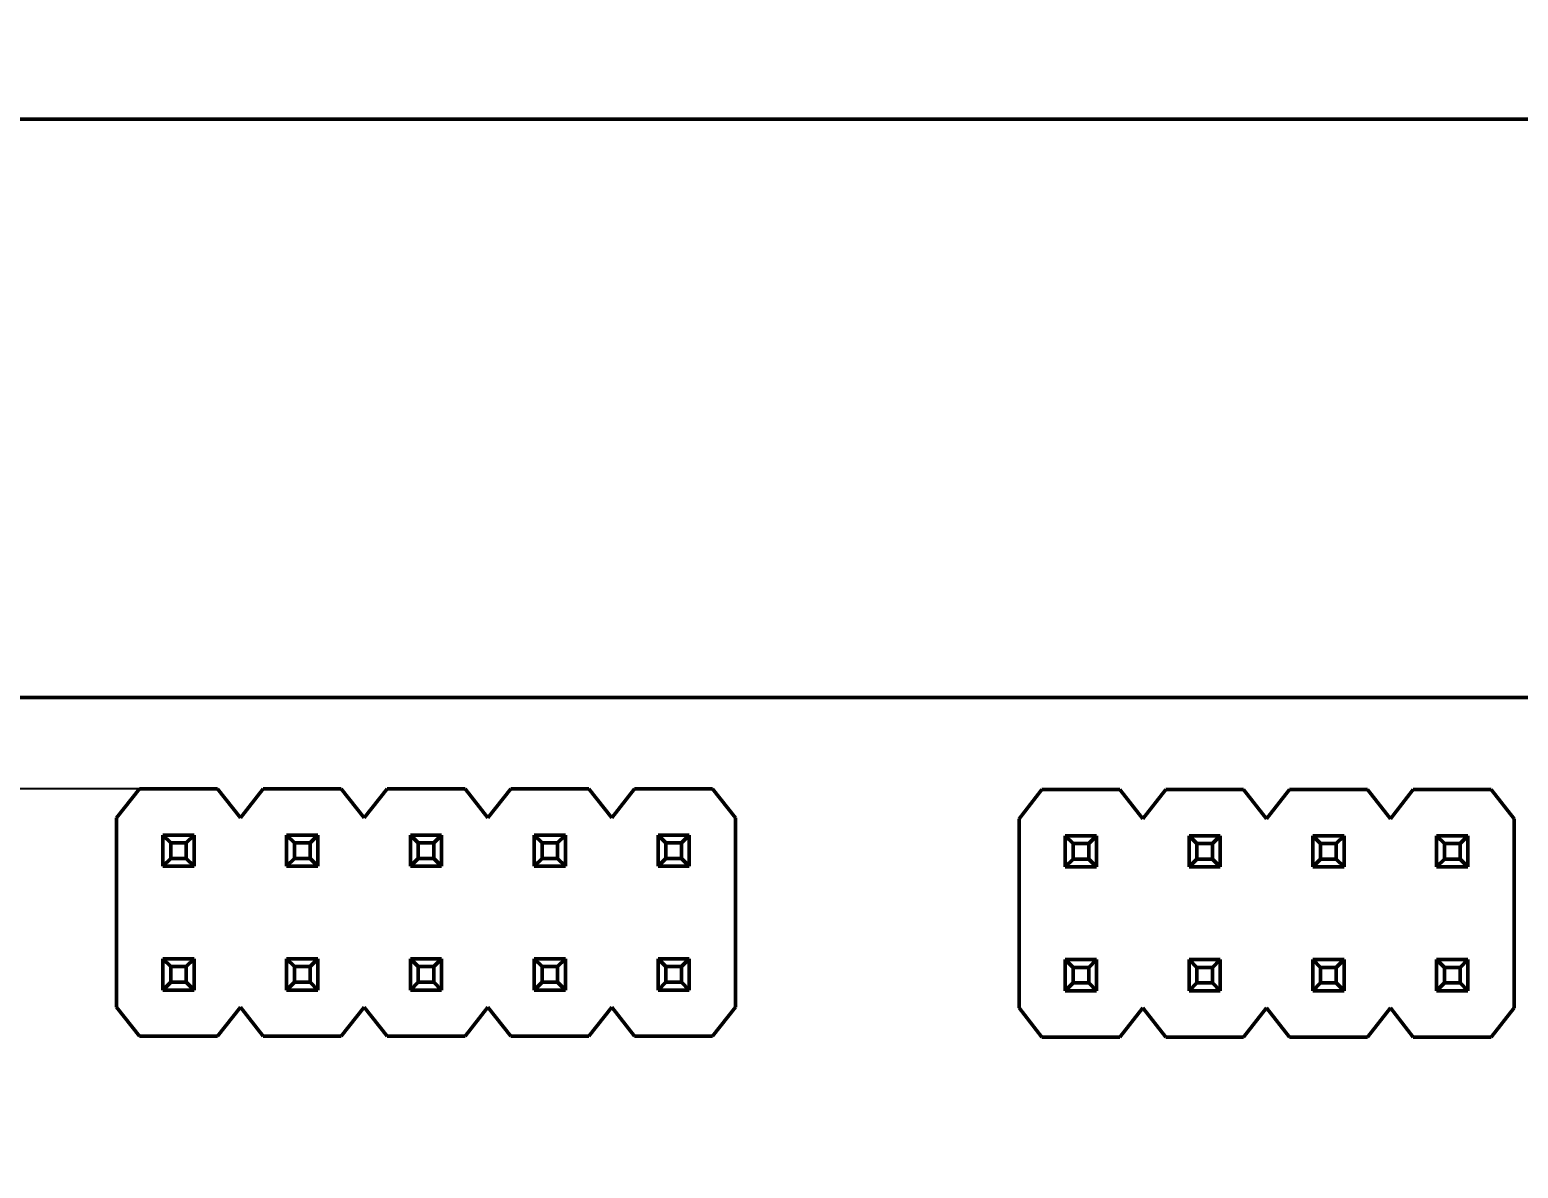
# Model space of a CAD drawing. Header units: millimetres. Extents: x -1328 to 2520, y -765 to 1782.
# Drawn here: x 755.94 to 786.48, y 841.12 to 864.48 of the extents above; entities that cross this region are included whole.
import ezdxf

# ---------------------------------------------------------------- set-up
doc = ezdxf.new("R2010")
doc.units = ezdxf.units.MM
doc.header["$LTSCALE"] = 6
for name, color, linetype, lineweight in [('Dimension (ISO)', 7, 'Continuous', 25), ('Reference (ISO)', 7, 'Continuous', 35), ('Visible (ISO)', 7, 'Continuous', 50)]:
    doc.layers.add(name, color=color, linetype=linetype, lineweight=lineweight)
doc.styles.add('Note Text (ISO)', font='tahoma.ttf')
doc.dimstyles.new('Default (ISO)', dxfattribs={"dimscale": 6, "dimtxt": 3.5, "dimasz": 2.5, "dimexe": 3.175, "dimexo": 0, "dimgap": 0.762, "dimtad": 1, "dimrnd": 1e-08, "dimzin": 0, "dimtxsty": 'Note Text (ISO)', "dimcen": 0.09, "dimdle": 10, "dimclrd": 256, "dimclre": 256, "dimclrt": 256, "dimazin": 0, "dimtfac": 1.001486, "dimtmove": 0, "dimatfit": 3, "dimfxl": 1, "dimtolj": 1, "dimtzin": 0, "dimlwd": -1, "dimlwe": -1, "dimarcsym": 0})

# ---------------------------------------------------------------- blocks, each defined once
blk = doc.blocks.new('*D22')
at = {"layer": 'Defpoints', "color": 0, "transparency": 16777216}
for p in [(706.832, 862.64), (706.832, 848.903), (758.189, 848.903)]:
    blk.add_point(p, dxfattribs=at)
at = {"layer": 'Dimension (ISO)', "transparency": 16777216}
for p, q in [((706.832, 877.64), (706.832, 949.553)), ((706.832, 848.903), (706.832, 862.64)), ((758.189, 848.903), (687.782, 848.903)), ((706.832, 833.903), (706.832, 818.903))]:
    blk.add_line(p, q, dxfattribs=at)
for points in [[(704.332, 877.64), (709.332, 877.64), (706.832, 862.64)], [(704.332, 833.903), (709.332, 833.903), (706.832, 848.903)]]:
    blk.add_solid(points, dxfattribs=at)
at = {"layer": 'Dimension (ISO)', "transparency": 16777216, "insert": (681.189, 917.352), "char_height": 21, "attachment_point": 1, "rotation": 90, "style": 'Note Text (ISO)'}
blk.add_mtext('\\A1;14', dxfattribs=at)
blk = doc.blocks.new('*D23')
at = {"layer": 'Defpoints', "color": 0, "transparency": 16777216}
for p in [(841.183, 879.39), (841.183, 862.64), (739.482, 850.773)]:
    blk.add_point(p, dxfattribs=at)
at = {"layer": 'Dimension (ISO)', "transparency": 16777216}
for p, q in [((739.482, 850.773), (739.482, 898.44)), ((841.183, 862.64), (841.183, 898.44)), ((754.482, 879.39), (826.183, 879.39))]:
    blk.add_line(p, q, dxfattribs=at)
for points in [[(754.482, 881.89), (754.482, 876.89), (739.482, 879.39)], [(826.183, 881.89), (826.183, 876.89), (841.183, 879.39)]]:
    blk.add_solid(points, dxfattribs=at)
at = {"layer": 'Dimension (ISO)', "transparency": 16777216, "insert": (768.909, 905.836), "char_height": 21, "attachment_point": 1, "style": 'Note Text (ISO)'}
blk.add_mtext('\\A1;102', dxfattribs=at)

msp = doc.modelspace()

# ---------------------------------------------------------------- linework, layer by layer
at = {"layer": 'Reference (ISO)'}
msp.add_line((841.183, 862.64), (572.368, 862.64), dxfattribs=at)
at = {"layer": 'Visible (ISO)'}
for p, q in [((841.183, 862.64), (572.368, 862.64)), ((843.337, 850.773), (739.482, 850.773)), ((758.189, 848.903), (757.719, 848.303)), ((759.789, 848.903), (758.189, 848.903)), ((760.259, 848.303), (759.789, 848.903)), ((760.729, 848.903), (760.259, 848.303)), ((762.329, 848.903), (760.729, 848.903)), ((762.799, 848.303), (762.329, 848.903)), ((763.269, 848.903), (762.799, 848.303)), ((764.869, 848.903), (763.269, 848.903)), ((765.339, 848.303), (764.869, 848.903)), ((765.809, 848.903), (765.339, 848.303)), ((767.409, 848.903), (765.809, 848.903)), ((767.879, 848.303), (767.409, 848.903)), ((768.349, 848.903), (767.879, 848.303)), ((769.949, 848.903), (768.349, 848.903)), ((770.419, 848.303), (769.949, 848.903)), ((776.707, 848.888), (776.237, 848.288)), ((778.307, 848.888), (776.707, 848.888)), ((778.777, 848.288), (778.307, 848.888)), ((779.247, 848.888), (778.777, 848.288)), ((780.847, 848.888), (779.247, 848.888)), ((781.317, 848.288), (780.847, 848.888)), ((781.787, 848.888), (781.317, 848.288)), ((783.387, 848.888), (781.787, 848.888)), ((783.857, 848.288), (783.387, 848.888)), ((784.327, 848.888), (783.857, 848.288)), ((785.927, 848.888), (784.327, 848.888)), ((786.397, 848.288), (785.927, 848.888)), ((757.719, 848.303), (757.719, 844.423)), ((770.419, 844.423), (770.419, 848.303)), ((776.237, 848.288), (776.237, 844.408)), ((786.397, 844.408), (786.397, 848.288)), ((759.309, 847.953), (758.669, 847.953)), ((758.669, 847.953), (758.829, 847.793)), ((758.669, 847.313), (758.669, 847.953)), ((759.149, 847.793), (759.309, 847.953)), ((759.309, 847.313), (759.309, 847.953)), ((759.309, 847.953), (759.309, 847.953)), ((759.309, 847.313), (759.309, 847.953)), ((761.849, 847.953), (761.209, 847.953)), ((761.209, 847.313), (761.209, 847.953)), ((761.209, 847.953), (761.369, 847.793)), ((761.689, 847.793), (761.849, 847.953)), ((761.849, 847.953), (761.849, 847.953)), ((761.849, 847.313), (761.849, 847.953)), ((761.849, 847.313), (761.849, 847.953)), ((764.389, 847.953), (763.749, 847.953)), ((763.749, 847.953), (763.909, 847.793)), ((763.749, 847.313), (763.749, 847.953)), ((764.229, 847.793), (764.389, 847.953)), ((764.389, 847.313), (764.389, 847.953)), ((764.389, 847.953), (764.389, 847.953)), ((764.389, 847.313), (764.389, 847.953)), ((766.289, 847.313), (766.289, 847.953)), ((766.929, 847.953), (766.289, 847.953)), ((766.289, 847.953), (766.449, 847.793)), ((766.769, 847.793), (766.929, 847.953)), ((766.929, 847.953), (766.929, 847.953)), ((766.929, 847.313), (766.929, 847.953)), ((766.929, 847.313), (766.929, 847.953)), ((768.829, 847.313), (768.829, 847.953)), ((769.469, 847.953), (768.829, 847.953)), ((768.829, 847.953), (768.989, 847.793)), ((769.309, 847.793), (769.469, 847.953)), ((769.469, 847.953), (769.469, 847.953)), ((769.469, 847.313), (769.469, 847.953)), ((769.469, 847.313), (769.469, 847.953)), ((777.187, 847.298), (777.187, 847.938)), ((777.187, 847.938), (777.347, 847.778)), ((777.827, 847.938), (777.187, 847.938)), ((777.667, 847.778), (777.827, 847.938)), ((777.827, 847.298), (777.827, 847.938)), ((777.827, 847.298), (777.827, 847.938)), ((777.827, 847.938), (777.827, 847.938)), ((780.367, 847.938), (779.727, 847.938)), ((779.727, 847.938), (779.887, 847.778)), ((779.727, 847.298), (779.727, 847.938)), ((780.207, 847.778), (780.367, 847.938)), ((780.367, 847.298), (780.367, 847.938)), ((780.367, 847.298), (780.367, 847.938)), ((780.367, 847.938), (780.367, 847.938)), ((782.907, 847.938), (782.267, 847.938)), ((782.267, 847.938), (782.427, 847.778)), ((782.267, 847.298), (782.267, 847.938)), ((782.747, 847.778), (782.907, 847.938)), ((782.907, 847.938), (782.907, 847.938)), ((782.907, 847.298), (782.907, 847.938)), ((782.907, 847.298), (782.907, 847.938)), ((785.447, 847.938), (784.807, 847.938)), ((784.807, 847.938), (784.967, 847.778)), ((784.807, 847.298), (784.807, 847.938)), ((785.287, 847.778), (785.447, 847.938)), ((785.447, 847.938), (785.447, 847.938)), ((785.447, 847.298), (785.447, 847.938)), ((785.447, 847.298), (785.447, 847.938)), ((759.149, 847.793), (758.829, 847.793)), ((758.829, 847.473), (758.829, 847.793)), ((759.149, 847.473), (759.149, 847.793)), ((761.689, 847.793), (761.369, 847.793)), ((761.369, 847.473), (761.369, 847.793)), ((761.689, 847.473), (761.689, 847.793)), ((764.229, 847.793), (763.909, 847.793)), ((763.909, 847.473), (763.909, 847.793)), ((764.229, 847.473), (764.229, 847.793)), ((766.769, 847.793), (766.449, 847.793)), ((766.449, 847.473), (766.449, 847.793)), ((766.769, 847.473), (766.769, 847.793)), ((769.309, 847.793), (768.989, 847.793)), ((768.989, 847.473), (768.989, 847.793)), ((769.309, 847.473), (769.309, 847.793)), ((777.347, 847.458), (777.347, 847.778)), ((777.667, 847.778), (777.347, 847.778)), ((777.667, 847.458), (777.667, 847.778)), ((780.207, 847.778), (779.887, 847.778)), ((779.887, 847.458), (779.887, 847.778)), ((780.207, 847.458), (780.207, 847.778)), ((782.747, 847.778), (782.427, 847.778)), ((782.427, 847.458), (782.427, 847.778)), ((782.747, 847.458), (782.747, 847.778)), ((785.287, 847.778), (784.967, 847.778)), ((784.967, 847.458), (784.967, 847.778)), ((785.287, 847.458), (785.287, 847.778)), ((758.829, 847.473), (758.669, 847.313)), ((759.309, 847.313), (758.669, 847.313)), ((759.149, 847.473), (758.829, 847.473)), ((759.309, 847.313), (759.149, 847.473)), ((759.309, 847.313), (759.309, 847.313)), ((761.369, 847.473), (761.209, 847.313)), ((761.849, 847.313), (761.209, 847.313)), ((761.689, 847.473), (761.369, 847.473)), ((761.849, 847.313), (761.689, 847.473)), ((761.849, 847.313), (761.849, 847.313)), ((763.909, 847.473), (763.749, 847.313)), ((764.389, 847.313), (763.749, 847.313)), ((764.229, 847.473), (763.909, 847.473)), ((764.389, 847.313), (764.229, 847.473)), ((764.389, 847.313), (764.389, 847.313)), ((766.449, 847.473), (766.289, 847.313)), ((766.929, 847.313), (766.289, 847.313)), ((766.769, 847.473), (766.449, 847.473)), ((766.929, 847.313), (766.769, 847.473)), ((766.929, 847.313), (766.929, 847.313)), ((768.989, 847.473), (768.829, 847.313)), ((769.469, 847.313), (768.829, 847.313)), ((769.309, 847.473), (768.989, 847.473)), ((769.469, 847.313), (769.309, 847.473)), ((769.469, 847.313), (769.469, 847.313)), ((777.347, 847.458), (777.187, 847.298)), ((777.827, 847.298), (777.187, 847.298)), ((777.667, 847.458), (777.347, 847.458)), ((777.827, 847.298), (777.667, 847.458)), ((777.827, 847.298), (777.827, 847.298)), ((779.887, 847.458), (779.727, 847.298)), ((780.367, 847.298), (779.727, 847.298)), ((780.207, 847.458), (779.887, 847.458)), ((780.367, 847.298), (780.207, 847.458)), ((780.367, 847.298), (780.367, 847.298)), ((782.427, 847.458), (782.267, 847.298)), ((782.907, 847.298), (782.267, 847.298)), ((782.747, 847.458), (782.427, 847.458)), ((782.907, 847.298), (782.747, 847.458)), ((782.907, 847.298), (782.907, 847.298)), ((784.967, 847.458), (784.807, 847.298)), ((785.447, 847.298), (784.807, 847.298)), ((785.287, 847.458), (784.967, 847.458)), ((785.447, 847.298), (785.287, 847.458)), ((785.447, 847.298), (785.447, 847.298)), ((759.309, 845.413), (758.669, 845.413)), ((758.669, 845.413), (758.829, 845.253)), ((758.669, 844.773), (758.669, 845.413)), ((759.149, 845.253), (758.829, 845.253)), ((758.829, 844.933), (758.829, 845.253)), ((759.149, 845.253), (759.309, 845.413)), ((759.149, 844.933), (759.149, 845.253)), ((759.309, 844.773), (759.309, 845.413)), ((759.309, 845.413), (759.309, 845.413)), ((759.309, 844.773), (759.309, 845.413)), ((761.849, 845.413), (761.209, 845.413)), ((761.209, 845.413), (761.369, 845.253)), ((761.209, 844.773), (761.209, 845.413)), ((761.689, 845.253), (761.369, 845.253)), ((761.369, 844.933), (761.369, 845.253)), ((761.689, 845.253), (761.849, 845.413)), ((761.689, 844.933), (761.689, 845.253)), ((761.849, 844.773), (761.849, 845.413)), ((761.849, 844.773), (761.849, 845.413)), ((761.849, 845.413), (761.849, 845.413)), ((764.389, 845.413), (763.749, 845.413)), ((763.749, 845.413), (763.909, 845.253)), ((763.749, 844.773), (763.749, 845.413)), ((764.229, 845.253), (763.909, 845.253)), ((763.909, 844.933), (763.909, 845.253)), ((764.229, 845.253), (764.389, 845.413)), ((764.229, 844.933), (764.229, 845.253)), ((764.389, 844.773), (764.389, 845.413)), ((764.389, 845.413), (764.389, 845.413)), ((764.389, 844.773), (764.389, 845.413)), ((766.289, 844.773), (766.289, 845.413)), ((766.289, 845.413), (766.449, 845.253)), ((766.929, 845.413), (766.289, 845.413)), ((766.449, 844.933), (766.449, 845.253)), ((766.769, 845.253), (766.449, 845.253)), ((766.769, 845.253), (766.929, 845.413)), ((766.769, 844.933), (766.769, 845.253)), ((766.929, 845.413), (766.929, 845.413)), ((766.929, 844.773), (766.929, 845.413)), ((766.929, 844.773), (766.929, 845.413)), ((769.469, 845.413), (768.829, 845.413)), ((768.829, 845.413), (768.989, 845.253)), ((768.829, 844.773), (768.829, 845.413)), ((769.309, 845.253), (768.989, 845.253)), ((768.989, 844.933), (768.989, 845.253)), ((769.309, 845.253), (769.469, 845.413)), ((769.309, 844.933), (769.309, 845.253)), ((769.469, 844.773), (769.469, 845.413)), ((769.469, 844.773), (769.469, 845.413)), ((769.469, 845.413), (769.469, 845.413)), ((777.187, 844.758), (777.187, 845.398)), ((777.827, 845.398), (777.187, 845.398)), ((777.187, 845.398), (777.347, 845.238)), ((777.667, 845.238), (777.347, 845.238)), ((777.347, 844.918), (777.347, 845.238)), ((777.667, 845.238), (777.827, 845.398)), ((777.667, 844.918), (777.667, 845.238)), ((777.827, 845.398), (777.827, 845.398)), ((777.827, 844.758), (777.827, 845.398)), ((777.827, 844.758), (777.827, 845.398)), ((780.367, 845.398), (779.727, 845.398)), ((779.727, 844.758), (779.727, 845.398)), ((779.727, 845.398), (779.887, 845.238)), ((780.207, 845.238), (779.887, 845.238)), ((779.887, 844.918), (779.887, 845.238)), ((780.207, 845.238), (780.367, 845.398)), ((780.207, 844.918), (780.207, 845.238)), ((780.367, 845.398), (780.367, 845.398)), ((780.367, 844.758), (780.367, 845.398)), ((780.367, 844.758), (780.367, 845.398)), ((782.267, 844.758), (782.267, 845.398)), ((782.907, 845.398), (782.267, 845.398)), ((782.267, 845.398), (782.427, 845.238)), ((782.747, 845.238), (782.427, 845.238)), ((782.427, 844.918), (782.427, 845.238)), ((782.747, 845.238), (782.907, 845.398)), ((782.747, 844.918), (782.747, 845.238)), ((782.907, 844.758), (782.907, 845.398)), ((782.907, 845.398), (782.907, 845.398)), ((782.907, 844.758), (782.907, 845.398)), ((784.807, 844.758), (784.807, 845.398)), ((785.447, 845.398), (784.807, 845.398)), ((784.807, 845.398), (784.967, 845.238)), ((785.287, 845.238), (784.967, 845.238)), ((784.967, 844.918), (784.967, 845.238)), ((785.287, 845.238), (785.447, 845.398)), ((785.287, 844.918), (785.287, 845.238)), ((785.447, 844.758), (785.447, 845.398)), ((785.447, 845.398), (785.447, 845.398)), ((785.447, 844.758), (785.447, 845.398)), ((758.829, 844.933), (758.669, 844.773)), ((759.149, 844.933), (758.829, 844.933)), ((759.309, 844.773), (759.149, 844.933)), ((761.369, 844.933), (761.209, 844.773)), ((761.689, 844.933), (761.369, 844.933)), ((761.849, 844.773), (761.689, 844.933)), ((763.909, 844.933), (763.749, 844.773)), ((764.229, 844.933), (763.909, 844.933)), ((764.389, 844.773), (764.229, 844.933)), ((766.449, 844.933), (766.289, 844.773)), ((766.769, 844.933), (766.449, 844.933)), ((766.929, 844.773), (766.769, 844.933)), ((768.989, 844.933), (768.829, 844.773)), ((769.309, 844.933), (768.989, 844.933)), ((769.469, 844.773), (769.309, 844.933)), ((777.347, 844.918), (777.187, 844.758)), ((777.667, 844.918), (777.347, 844.918)), ((777.827, 844.758), (777.667, 844.918)), ((779.887, 844.918), (779.727, 844.758)), ((780.207, 844.918), (779.887, 844.918)), ((780.367, 844.758), (780.207, 844.918)), ((782.427, 844.918), (782.267, 844.758)), ((782.747, 844.918), (782.427, 844.918)), ((782.907, 844.758), (782.747, 844.918)), ((784.967, 844.918), (784.807, 844.758)), ((785.287, 844.918), (784.967, 844.918)), ((785.447, 844.758), (785.287, 844.918)), ((759.309, 844.773), (758.669, 844.773)), ((759.309, 844.773), (759.309, 844.773)), ((761.849, 844.773), (761.209, 844.773)), ((761.849, 844.773), (761.849, 844.773)), ((764.389, 844.773), (763.749, 844.773)), ((764.389, 844.773), (764.389, 844.773)), ((766.929, 844.773), (766.289, 844.773)), ((766.929, 844.773), (766.929, 844.773)), ((769.469, 844.773), (768.829, 844.773)), ((769.469, 844.773), (769.469, 844.773)), ((777.827, 844.758), (777.187, 844.758)), ((777.827, 844.758), (777.827, 844.758)), ((780.367, 844.758), (779.727, 844.758)), ((780.367, 844.758), (780.367, 844.758)), ((782.907, 844.758), (782.267, 844.758)), ((782.907, 844.758), (782.907, 844.758)), ((785.447, 844.758), (784.807, 844.758)), ((785.447, 844.758), (785.447, 844.758)), ((757.719, 844.423), (758.189, 843.823)), ((759.789, 843.823), (760.259, 844.423)), ((760.259, 844.423), (760.729, 843.823)), ((762.329, 843.823), (762.799, 844.423)), ((762.799, 844.423), (763.269, 843.823)), ((764.869, 843.823), (765.339, 844.423)), ((765.339, 844.423), (765.809, 843.823)), ((767.409, 843.823), (767.879, 844.423)), ((767.879, 844.423), (768.349, 843.823)), ((769.949, 843.823), (770.419, 844.423)), ((776.237, 844.408), (776.707, 843.808)), ((778.307, 843.808), (778.777, 844.408)), ((778.777, 844.408), (779.247, 843.808)), ((780.847, 843.808), (781.317, 844.408)), ((781.317, 844.408), (781.787, 843.808)), ((783.387, 843.808), (783.857, 844.408)), ((783.857, 844.408), (784.327, 843.808)), ((785.927, 843.808), (786.397, 844.408)), ((758.189, 843.823), (759.789, 843.823)), ((760.729, 843.823), (762.329, 843.823)), ((763.269, 843.823), (764.869, 843.823)), ((765.809, 843.823), (767.409, 843.823)), ((768.349, 843.823), (769.949, 843.823)), ((776.707, 843.808), (778.307, 843.808)), ((779.247, 843.808), (780.847, 843.808)), ((781.787, 843.808), (783.387, 843.808)), ((784.327, 843.808), (785.927, 843.808))]:
    msp.add_line(p, q, dxfattribs=at)

# ---------------------------------------------------------------- dimensions: what is measured, and where the dimension line sits
at = {"layer": 'Dimension (ISO)'}
for base, p1, p2, angle, override, picture, middle in [((706.832, 848.903), (706.832, 862.64), (758.189, 848.903), 90, {"dimgap": 0.762, "dimdec": 0, "dimse1": 1, "dimtol": 0, "dimlim": 0, "dimtp": 0, "dimtm": 0, "dimtdec": 2, "dimtofl": 1, "dimatfit": 1}, '*D22', (706.832, 931.166)), ((841.183, 879.39), (739.482, 850.773), (841.183, 862.64), 180, {"dimgap": 0.762, "dimdec": 0, "dimtol": 0, "dimlim": 0, "dimtp": 0, "dimtm": 0, "dimtdec": 2, "dimtofl": 0, "dimatfit": 1}, '*D23', (790.332, 879.39))]:
    dim = msp.add_linear_dim(base=base, p1=p1, p2=p2, angle=angle, dimstyle='Default (ISO)', override=override, dxfattribs=at)
    dim.commit()
    dim.dimension.update_dxf_attribs({"geometry": picture, "text_midpoint": middle, "dimtype": 160})

doc.saveas('drawing.dxf')
